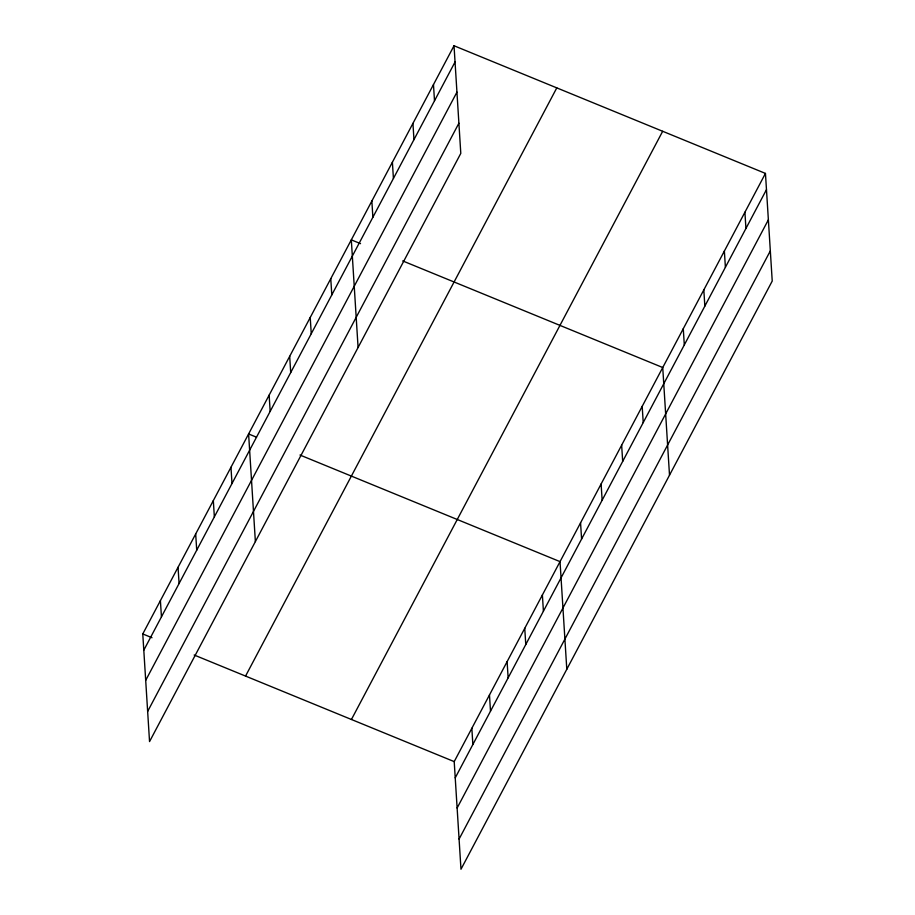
<?xml version="1.0" encoding="UTF-8"?>
<svg xmlns="http://www.w3.org/2000/svg" width="915" height="915" viewBox="0 0 915 915"><rect width="100%" height="100%" fill="white"/><g stroke="black" fill="none" stroke-linecap="round" stroke-linejoin="round"><path stroke-width="1.37" d="M454.023 45.75L460.794 153.388L149.545 741.585L142.774 633.946L454.023 45.75L765.455 173.415L772.226 281.054L460.977 869.25L454.206 761.612L765.455 173.415M143.804 650.188L455.041 61.991M145.702 680.348L456.94 92.152M147.647 711.424L458.895 123.228M245.552 676.082L556.8 87.874M351.429 719.487L662.677 131.28M455.224 777.853L766.473 189.657M457.123 808.014L768.371 219.817M459.078 839.089L770.327 250.893M360.533 243.642L351.314 239.856L358.085 347.494M402.703 260.924L662.735 367.521L669.506 475.16M256.509 437.198L248.606 433.962L255.377 541.6M299.983 455.029L560.026 561.627L566.797 669.265M142.774 633.946L152.004 637.732M194.163 655.014L454.206 761.612M744.913 212.234L745.931 228.476M724.371 251.053L725.389 267.294M703.818 289.872L704.847 306.113M683.276 328.691L684.306 344.932M642.193 406.34L643.222 422.581M621.651 445.159L622.68 461.4M601.109 483.978L602.139 500.219M580.567 522.797L581.585 539.038M542.389 594.956L543.407 611.197M524.753 628.285L525.77 644.526M507.116 661.614L508.134 677.855M489.479 694.943L490.497 711.184M433.481 84.569L434.499 100.81M471.843 728.283L472.861 744.524M412.94 123.388L413.957 139.629M392.398 162.218L393.416 178.448M371.856 201.037L372.874 217.278M330.772 278.675L331.79 294.916M310.231 317.494L311.249 333.735M289.689 356.324L290.707 372.554M269.147 395.143L270.165 411.384M230.969 467.291L231.987 483.532M213.332 500.619L214.35 516.861M195.684 533.96L196.714 550.19M178.048 567.289L179.077 583.53M160.411 600.617L161.44 616.859"/></g></svg>
